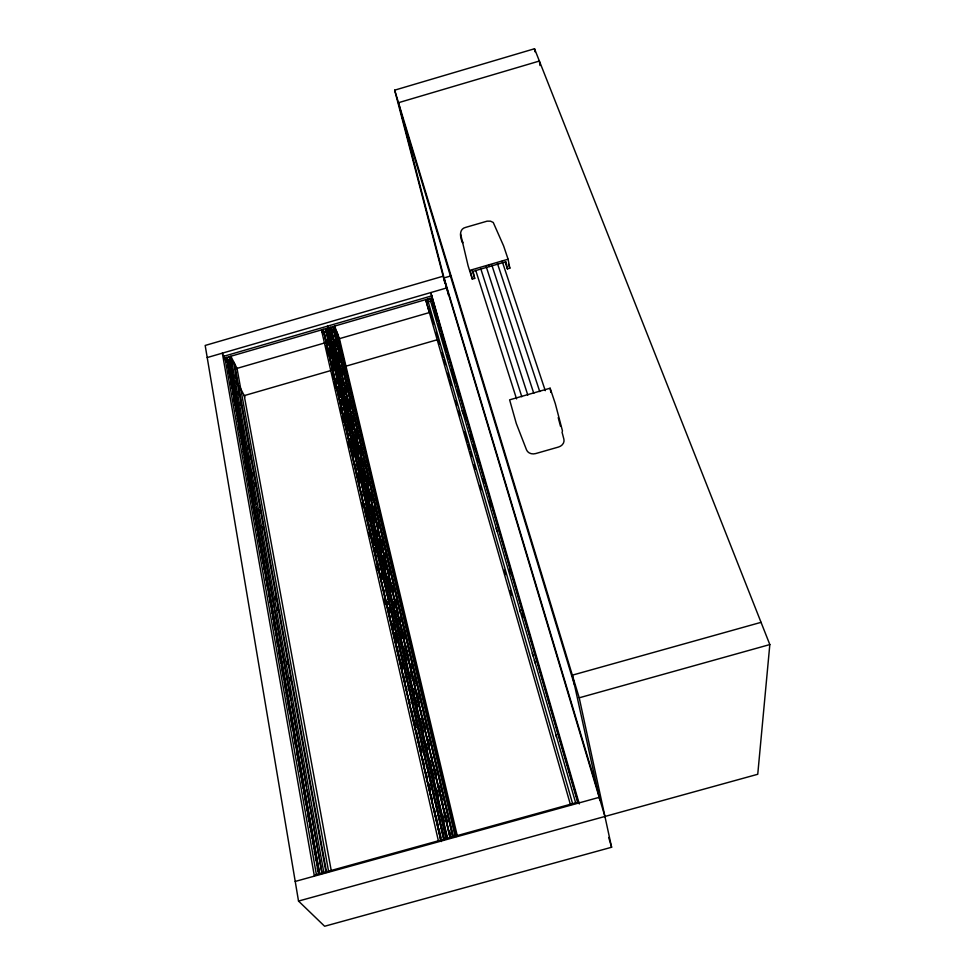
<?xml version="1.0" encoding="UTF-8"?>
<svg xmlns="http://www.w3.org/2000/svg" width="975" height="975" viewBox="0 0 975 975"><rect width="100%" height="100%" fill="white"/><g stroke="black" fill="none" stroke-linecap="round" stroke-linejoin="round"><path stroke-width="1.46" d="M769.823 644.572L757.746 774.272L298.521 901.071L205.177 345.455L443.138 276.205L394.668 90.163L534.519 48.75L769.823 644.572L579.211 697.807L611.605 847.251L324.626 926.25L298.521 901.071M508.097 259.228L470.23 270.246L472.29 279.094L474.703 278.399L473.07 271.33L506.013 261.739L507.414 268.893L509.827 268.186L508.097 259.228L503.624 245.944L493.253 222.471L490.51 221.167L487.134 221.154L465.721 227.37C458.457 228.979 460.139 238.071 462.711 242.97A6.849 5.192 -14.3 0 1 462.625 241.654M451.291 275.803L444.052 277.912L597.821 791.03M207.212 357.557L446.66 287.954M431.718 295.864L223.921 356.241L226.346 362.2M224.262 358.154L432.254 297.728L444.953 343.639M226.322 358.593L227.175 358.337L319.057 874.465M452.814 836.818L332.853 326.613L333.206 327.539L334.035 327.295M226.98 359.86L228.15 360.226L319.776 874.039M323.225 331.902L326.722 331.585L331.866 353.803M450.413 837.891L331.573 330.184L329.952 328.477L330.817 328.234L330.452 327.308L450.097 838.207L449.792 837.659M427.233 301.689L430.682 301.397L430.95 299.142M228.15 360.226L230.527 359.531M331.573 330.184L333.962 329.489L333.718 328.855L452.863 835.197M232.489 361.957L233.586 361.64L326.04 872.576M335.644 332L336.753 331.683L456.178 836.574M432.096 303.993L433.217 303.664L431.608 297.911L578.333 803.095M233.208 363.383L234.317 363.066L237.01 368.379L328.685 871.906M236.364 368.574L325.589 342.676M338.703 338.873L430.048 312.366M331.451 370.378L244.225 395.618L331.378 871.382M345.991 366.161L437.568 339.666M562.502 431.035L555.287 403.589L550.119 388.208L509.62 399.847L516.287 423.479L526.524 449.865A7.617 6.398 -11.8 0 0 535.677 453.57L558.48 447.05A7.629 6.398 -10.4 0 0 563.879 439.177L562.002 431.998M761.048 622.342L572.337 675.163L599.844 800.231M315.473 874.819L578.711 801.986M439.835 841.047L440.919 840.755L323.2 329.416L440.919 840.755M295.23 881.437L599.211 797.343M226.005 360.287L222.337 353.157L314.389 876.135M239.436 386.319L244.908 396.935M227.175 358.337L226.724 357.447L318.593 873.953M229.564 357.654L229.101 356.753L322.067 873.637L310.001 806.325M233.586 361.64L230.843 356.241L323.81 872.515M230.38 357.411L231.038 358.678M323.115 334.096L321.445 329.928L438.384 840.816M326.722 331.585L326.479 330.964L373.778 535.446M330.659 336.619L331.744 339.361M329.221 336.107L330.123 335.254L447.22 838.5M329.794 330.598L328.697 327.819L447.562 838.268M331.817 337.764L327.539 326.125M337.679 336.728L338.191 338.02M336.753 331.683L334.608 326.101L455.033 836.209M508.499 264.213L509.827 268.186M505.208 262.299L507.414 268.893M502.125 261.19L545.269 390.67M497.433 263.433L539.76 391.597M491.827 265.054L533.776 393.315M486.232 266.687L527.792 395.033M480.638 268.308L521.808 396.752M475.751 270.441L516.555 398.921M472.192 270.453L474.703 278.399M472.29 279.094L468.11 265.809L460.602 233.988M394.668 90.163L579.211 697.807M402.188 116.976L574.507 685.023M443.138 276.205L604.939 816.465M608.692 837.476L611.605 847.251M579.296 803.973L430.804 292.561L432.01 296.936M433.217 303.664L577.919 802.986M432.181 303.42L433.485 307.905M434.289 310.72L435.557 315.096M436.032 316.668L437.3 321.055M438.092 323.846L440.261 331.281M441.053 334.072L444.064 344.431M444.856 347.197L446.184 351.731M446.964 354.498L448.293 359.032M451.608 370.549L452.948 375.107M453.728 377.849L455.057 382.407M457.531 390.987L458.798 395.362M464.295 414.338L465.636 418.933M470.206 434.765L471.473 439.14M473.168 444.978L474.52 449.609M476.97 458.116L478.237 462.491M482.881 478.542L484.148 482.918M489.645 501.893L490.913 506.269M509.206 569.4L510.473 573.788M521.893 613.226L523.161 617.614M575.823 803.424L429.853 298.423L430.121 299.386M462.187 410.633L463.015 413.619M496.153 528.218L497.116 531.497M519.59 609.326L520.431 612.251M532.253 653.152L533.093 656.065M534.324 660.209L535.178 663.171M555.713 734.309L556.567 737.234M572.776 804.265L427.44 299.13L427.708 300.081M429.329 308.99L433.57 323.724M436.044 332.353L437.348 336.875M437.958 339.154L439.445 344.187M441.907 352.792L443.223 357.337M443.832 359.629L445.319 364.638M447.781 373.242L449.097 377.8M449.719 380.104L451.193 385.101M455.593 400.567L456.848 404.954M458.689 411.194L459.944 415.582M464.563 431.645L465.818 436.02M466.306 437.726L467.573 442.102M468.195 444.442L469.67 449.414M470.425 452.083L471.693 456.458M474.069 464.904L475.325 469.292M479.956 485.379L481.211 489.767M504.307 570.18L505.562 574.567M510.193 590.655L511.448 595.043M570.546 805.021L425.685 299.642L429.353 312.573M433.631 305.199L435.216 310.867M558.224 417.629L560.491 426.246M448.561 295.291L398.482 102.704L539.37 61.035L539.992 65.544M443.515 277.631L445.002 283.372M457.409 836.294L339.446 338.654L337.326 333.158L456.312 835.989M333.206 327.539L452.778 835.892M335.193 343.261L335.888 346.222M337.618 353.62L339.702 362.493M341.433 369.891L342.481 374.327M345.247 386.173L346.637 392.084M348.367 399.482L350.452 408.367M352.182 415.764L353.23 420.201M355.997 432.035L357.386 437.958M359.812 448.317L361.201 454.228M362.932 461.626L363.98 466.074M366.746 477.908L368.136 483.819M370.561 494.179L371.95 500.102M373.681 507.5L374.729 511.936M377.496 523.77L378.544 528.218M381.31 540.053L382.7 545.963M384.43 553.361L385.478 557.81M388.245 569.644L389.293 574.08M392.06 585.914L393.449 591.837M395.18 599.235L396.216 603.671M399.689 618.467L400.384 621.428M402.809 631.788L404.198 637.711M410.438 664.341L411.133 667.302M413.558 677.662L414.948 683.572M417.373 693.932L418.763 699.855M424.308 723.523L425.697 729.446M428.122 739.806L429.512 745.717M435.057 769.397L436.447 775.308M438.872 785.667L440.261 791.59M440.956 794.552L441.992 798.988M445.807 815.258L447.196 821.182M449.621 831.541L451.011 837.452M334.279 340.312L335.656 346.235M337.399 353.645L339.483 362.529M340.178 365.491L342.249 374.376M344.333 383.273L346.418 392.157M348.148 399.567L350.232 408.452M350.927 411.413L353.011 420.298M353.706 423.272L354.4 426.233M355.095 429.195L356.826 436.593M358.91 445.49L360.994 454.374M361.688 457.336L363.76 466.221M364.455 469.194L367.587 482.515M369.659 491.412L371.743 500.297M373.486 507.707L378.337 528.438M380.421 537.335L383.541 550.668M384.235 553.629L389.098 574.36M391.17 583.257L393.254 592.142M394.997 599.552L398.117 612.885M399.506 618.808L400.201 621.77M400.896 624.731L404.016 638.064M405.746 645.474L408.866 658.807M410.256 664.731L410.95 667.692M411.645 670.654L414.765 683.987M416.508 691.397L419.628 704.73M421.017 710.653L421.712 713.615M422.407 716.576L425.527 729.909M427.257 737.319L429.341 746.204M431.767 756.576L432.461 759.537M433.156 762.499L436.276 775.832M438.36 784.717L440.103 792.127M440.798 795.088L441.833 799.537M442.528 802.498L443.223 805.46M443.918 808.421L447.038 821.754M449.122 830.639L450.511 836.574M331.329 329.55L450.194 837.513M331.159 332.755L332.195 337.204M336.009 353.498L337.045 357.935M337.74 360.896L339.117 366.832M341.884 378.678L342.92 383.114M346.722 399.409L347.77 403.857M352.609 424.588L353.645 429.037M363.334 470.498L364.37 474.947M369.208 495.678L370.244 500.126M374.047 516.421L375.095 520.857M379.933 541.6L380.969 546.037M390.658 587.511L391.694 591.959M401.371 633.421L402.419 637.869M332.621 342.225L335.729 355.558M336.424 358.52L340.567 376.313M343.334 388.172L344.723 394.095M345.406 397.069L346.454 401.517M347.137 404.479L348.526 410.402M349.208 413.376L352.328 426.709M354.047 434.119L358.203 451.913M359.921 459.322L361.311 465.246M362.005 468.219L363.041 472.656M363.724 475.629L365.113 481.553M365.796 484.514L368.916 497.859M370.634 505.269L373.754 518.615M376.521 530.473L377.898 536.396M378.592 539.37L379.628 543.806M380.311 546.78L381.7 552.703M382.395 555.665L385.503 569.01M387.233 576.42L390.341 589.765M393.108 601.624L394.485 607.547M395.18 610.521L396.216 614.957M396.91 617.931L398.288 623.854M398.982 626.815L401.054 635.712M403.821 647.571L406.928 660.916M409.695 672.774L411.072 678.697M413.497 689.081L414.875 695.004M415.569 697.966L417.641 706.863M420.408 718.721L423.516 732.067M426.282 743.925L427.659 749.848M430.085 760.232L431.462 766.155M432.157 769.117L434.228 778.013M436.995 789.872L438.372 795.807M442.869 815.076L444.247 820.999M447.062 839.097L329.538 333.779L327.344 328.209L445.843 838.744M332.548 356.765L344.541 408.61M345.235 411.572L350.378 433.79M351.061 436.751L356.204 458.957M356.887 461.918L363.053 488.585M363.736 491.546L368.879 513.764M369.562 516.726L370.939 522.649M371.621 525.61L376.764 547.828M377.447 550.79L381.554 568.559M382.249 571.521L389.439 602.623M390.122 605.585L395.265 627.803M395.96 630.764L400.067 648.533M401.785 655.943L406.916 678.161M408.635 685.559L410 691.482M410.694 694.444L412.742 703.341M414.46 710.738L415.825 716.662M416.52 719.623L419.603 732.956M420.286 735.918L421.663 741.841M422.346 744.803L425.429 758.136M427.135 765.533L432.278 787.751M432.961 790.713L434.338 796.636M435.021 799.598L438.104 812.931M438.799 815.892L440.164 821.815M440.846 824.777L444.271 839.597M374.473 538.407L379.616 560.637M380.299 563.599L398.117 640.66M398.812 643.622L424.515 754.747M425.21 757.721L443.028 834.771M329.66 352.767L331.025 358.69M332.731 366.088L333.755 370.537M338.532 391.268L339.897 397.191M340.58 400.152L341.603 404.601M344.333 416.447L345.698 422.37M346.381 425.332L347.405 429.768M350.135 441.614L351.5 447.537M352.182 450.499L353.547 456.422M357.983 475.678L359.348 481.601M365.832 509.742L368.221 520.102M372.657 539.358L374.022 545.281M374.705 548.242L375.728 552.679M380.506 573.41L381.871 579.333M386.99 601.551L387.672 604.512M388.355 607.474L389.378 611.922M392.108 623.768L393.473 629.692M394.144 632.653L396.191 641.538M400.969 662.269L402.334 668.192M414.619 721.5L415.984 727.423M420.42 746.679L421.785 752.602M428.951 783.693L430.316 789.616M326.686 340.933L327.71 345.382M328.733 349.83L330.781 358.727M331.463 361.688L333.511 370.585M335.558 379.482L336.582 383.931M337.265 386.892L339.666 397.264M340.348 400.237L341.372 404.686M342.054 407.648L342.737 410.609M343.419 413.583L347.173 429.89M347.856 432.851L348.538 435.813M349.221 438.787L352.974 455.093M355.022 463.99L356.387 469.913M357.069 472.887L359.117 481.784M361.506 492.156L362.188 495.117M364.248 504.014L368.002 520.321M368.684 523.295L373.803 545.537M374.485 548.498L376.874 558.87M377.557 561.844L379.604 570.741M380.287 573.702L381.652 579.625M384.04 590.009L384.723 592.971M386.77 601.867L387.453 604.841M388.135 607.803L389.171 612.251M389.854 615.213L390.536 618.174M391.219 621.148L393.266 630.045M393.949 633.007L396.337 643.378M397.02 646.352L402.139 668.594M403.504 674.517L405.21 681.927M406.234 686.376L406.916 689.349M409.305 699.721L409.987 702.682M411.694 710.105L415.801 727.898M416.483 730.86L421.602 753.102M422.967 759.025L424.673 766.435M426.038 772.371L427.403 778.306M428.768 784.229L430.475 791.651M431.157 794.613L432.522 800.536M434.57 809.433L435.252 812.407M435.935 815.368L438.323 825.74M439.018 828.713L441.066 837.61M324.09 331.658L441.383 841.535M326.296 345.247L328.331 354.144M333.097 374.888L334.12 379.336M334.803 382.31L336.156 388.233M340.921 408.988L341.945 413.437M342.627 416.398L343.992 422.333M348.416 441.602L349.769 447.525M362.359 502.369L363.383 506.817M369.172 532.021L370.195 536.469M376.996 566.122L378.02 570.558M384.479 598.723L385.844 604.658M489.158 264.749L489.535 266.541M234.317 363.066L326.503 871.894M235.377 375.363L235.913 378.361M236.462 381.347L236.998 384.345M238.351 391.828L238.887 394.814M240.24 402.309L240.776 405.295M248.077 445.709L248.625 448.707M249.978 456.19L250.514 459.176M252.952 472.656L253.488 475.642M254.841 483.125L255.377 486.123M259.703 510.071L260.24 513.057M262.677 526.537L263.213 529.523M275.377 596.883L275.925 599.869M277.278 607.352L277.814 610.35M287.003 661.245L287.54 664.231M289.977 677.71L290.513 680.696M231.014 363.419L231.55 366.417M232.087 369.415L232.635 372.413M235.048 385.893L235.584 388.891M242.848 429.341L243.384 432.339M247.687 456.312L248.223 459.31M249.576 466.806L250.112 469.804M250.648 472.802L251.184 475.8M266.248 559.699L266.784 562.697M289.648 690.056L290.184 693.054M229.832 359.141L255.84 504.221M256.376 507.207L274.341 607.413M274.877 610.411L290.964 700.148M291.501 703.133L306.516 786.886M307.052 789.884L309.465 803.339M248.686 470.791L249.222 473.789M251.635 487.281L252.172 490.279M227.833 359.617L319.459 873.685M227.772 364.357L230.173 377.849M230.709 380.847L232.038 388.342M232.574 391.341L233.11 394.339M233.634 397.337L234.975 404.832M235.499 407.83L236.035 410.828M237.364 418.324L237.9 421.322M238.436 424.32L239.765 431.803M240.301 434.801L240.837 437.799M241.361 440.798L241.897 443.796M243.226 451.291L243.762 454.289M244.298 457.287L246.699 470.779M247.223 473.777L249.624 487.268M250.161 490.267L252.562 503.758M253.086 506.756L255.487 520.248M256.023 523.246L257.351 530.741M257.887 533.739L258.424 536.737M258.948 539.736L260.288 547.219M260.825 550.217L261.349 553.215M261.885 556.213L263.213 563.708M263.75 566.707L264.286 569.705M265.614 577.2L266.151 580.198M266.687 583.196L267.211 586.194M268.552 593.69L269.076 596.688M269.612 599.686L270.148 602.684M271.477 610.179L272.013 613.178M272.549 616.176L273.073 619.174M273.609 622.172L274.938 629.667M275.474 632.665L276.01 635.663M276.547 638.662L277.875 646.157M278.411 649.155L280.8 662.647M281.336 665.632L283.737 679.124M284.273 682.122L285.602 689.618M286.138 692.616L286.662 695.614M287.198 698.612L288.527 706.107M289.063 709.105L289.599 712.103M290.928 719.599L291.464 722.597M292 725.595L292.524 728.593M293.865 736.088L294.389 739.087M294.925 742.085L295.462 745.083M296.79 752.578L297.326 755.576M297.863 758.574L298.387 761.572M298.923 764.571L300.251 772.066M300.788 775.064L301.324 778.062M301.86 781.048L303.188 788.543M303.725 791.542L304.249 794.54M304.785 797.538L306.113 805.033M306.65 808.031L307.186 811.029M307.722 814.027L309.051 821.523M309.587 824.521L310.111 827.519M311.452 835.014L311.976 838.013M312.512 841.011L313.048 844.009M314.377 851.504L314.913 854.502M315.449 857.5L315.973 860.498M317.314 867.994L317.838 870.992M224.969 357.947L316.388 874.563M550.119 388.208L550.851 392.389M534.519 48.75L534.946 51.76M443.942 839.914L325.589 328.721L443.942 839.914"/></g></svg>
